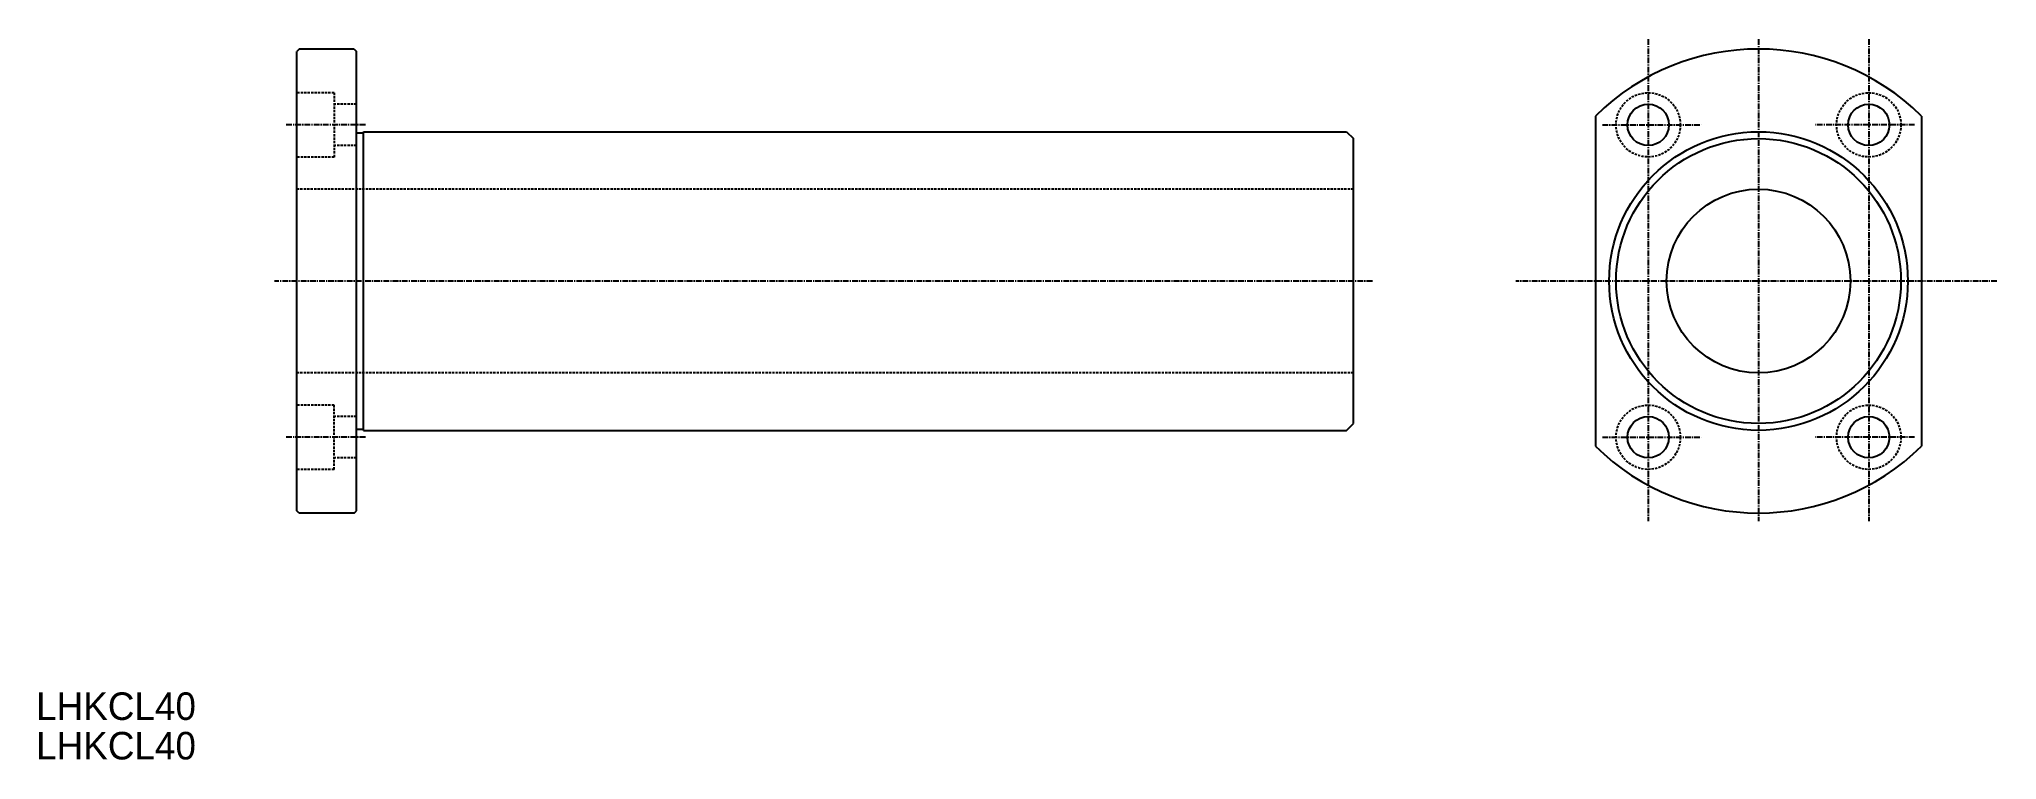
# Model space of a CAD drawing. Extents: x 11 to 437, y 10 to 167.
import ezdxf

# ---------------------------------------------------------------- set-up
doc = ezdxf.new("R2010")
doc.units = 0
doc.linetypes.add('CENTER', pattern=[2, 1.25, -0.25, 0.25, -0.25])
doc.linetypes.add('DASHED', pattern=[0.75, 0.5, -0.25])
doc.layers.get('0').update_dxf_attribs({"linetype": 'CONTINUOUS'})
doc.layers.add('CENTER', color=1, linetype='CENTER')

msp = doc.modelspace()

# ---------------------------------------------------------------- linework, layer by layer
at = {"color": 7, "linetype": 'CONTINUOUS'}
for p, q in [((67.25, 164.64), (66.75, 164.14)), ((66.75, 64.14), (66.75, 164.14)), ((79.25, 164.64), (67.25, 164.64)), ((79.25, 164.64), (79.75, 164.14)), ((79.75, 64.14), (79.75, 164.14)), ((349.4, 150.06), (349.4, 78.22)), ((420.4, 150.06), (420.4, 78.22)), ((79.75, 146.39), (81.25, 146.39)), ((81.25, 146.64), (295.25, 146.64)), ((81.25, 81.64), (81.25, 146.64)), ((295.25, 146.64), (296.75, 145.14)), ((296.75, 83.14), (296.75, 145.14)), ((79.75, 81.89), (81.25, 81.89)), ((81.25, 81.64), (295.25, 81.64)), ((92.88, 81.64), (92.88, 81.64)), ((106, 81.64), (106, 81.64)), ((295.25, 81.64), (296.75, 83.14)), ((67.25, 63.64), (66.75, 64.14)), ((79.25, 63.64), (79.75, 64.14)), ((79.25, 63.64), (67.25, 63.64))]:
    msp.add_line(p, q, dxfattribs=at)
at = {"color": 3, "linetype": 'DASHED'}
for p, q in [((74.85, 155.14), (66.75, 155.14)), ((74.85, 155.14), (74.85, 141.14)), ((79.75, 152.64), (74.85, 152.64)), ((74.85, 141.14), (66.75, 141.14)), ((79.75, 143.64), (74.85, 143.64)), ((296.75, 134.14), (66.75, 134.14)), ((296.75, 94.14), (66.75, 94.14)), ((74.85, 87.14), (66.75, 87.14)), ((74.85, 73.14), (74.85, 87.14)), ((79.75, 84.64), (74.85, 84.64)), ((74.85, 73.14), (66.75, 73.14)), ((79.75, 75.64), (74.85, 75.64))]:
    msp.add_line(p, q, dxfattribs=at)
for centre in [(360.9, 148.14), (408.9, 148.14), (360.9, 80.14), (408.9, 80.14)]:
    msp.add_circle(centre, 7, dxfattribs=at)
at = {"color": 7, "linetype": 'CONTINUOUS'}
for centre, radius in [((360.9, 148.14), 4.5), ((408.9, 148.14), 4.5), ((384.9, 114.14), 32.5), ((384.9, 114.14), 31), ((384.9, 114.14), 20), ((360.9, 80.14), 4.5), ((408.9, 80.14), 4.5)]:
    msp.add_circle(centre, radius, dxfattribs=at)
for centre, radius, start, end in [((384.9, 114.14), 50.5, 45.3342, 134.6658), ((295.25, 145.14), 1.5, 89.8875, 90), ((295.25, 145.14), 1.5, 0, 0.1125), ((295.25, 83.14), 1.5, 270, 270.1125), ((295.25, 83.14), 1.5, 359.8875, 0), ((384.9, 114.14), 50.5, 225.3342, 314.6658)]:
    msp.add_arc(centre, radius, start, end, dxfattribs=at)
at = {"layer": 'CENTER', "color": 1, "linetype": 'CENTER'}
for p, q in [((360.9, 166.8), (360.9, 61.9)), ((384.9, 166.8), (384.9, 61.9)), ((408.9, 166.8), (408.9, 61.9)), ((81.67, 148.14), (64.41, 148.14)), ((350.92, 148.14), (372.45, 148.14)), ((418.87, 148.14), (397.34, 148.14)), ((300.85, 114.14), (61.85, 114.14)), ((436.79, 114.14), (332.1, 114.14)), ((81.67, 80.14), (64.41, 80.14)), ((350.92, 80.14), (372.45, 80.14)), ((418.87, 80.14), (397.34, 80.14))]:
    msp.add_line(p, q, dxfattribs=at)

# ---------------------------------------------------------------- texts
at = {"color": 7, "linetype": 'CONTINUOUS'}
for p in [(10, 18.6), (10, 10)]:
    msp.add_text('LHKCL40', height=6, dxfattribs=at).set_placement(p)

doc.saveas('drawing.dxf')
